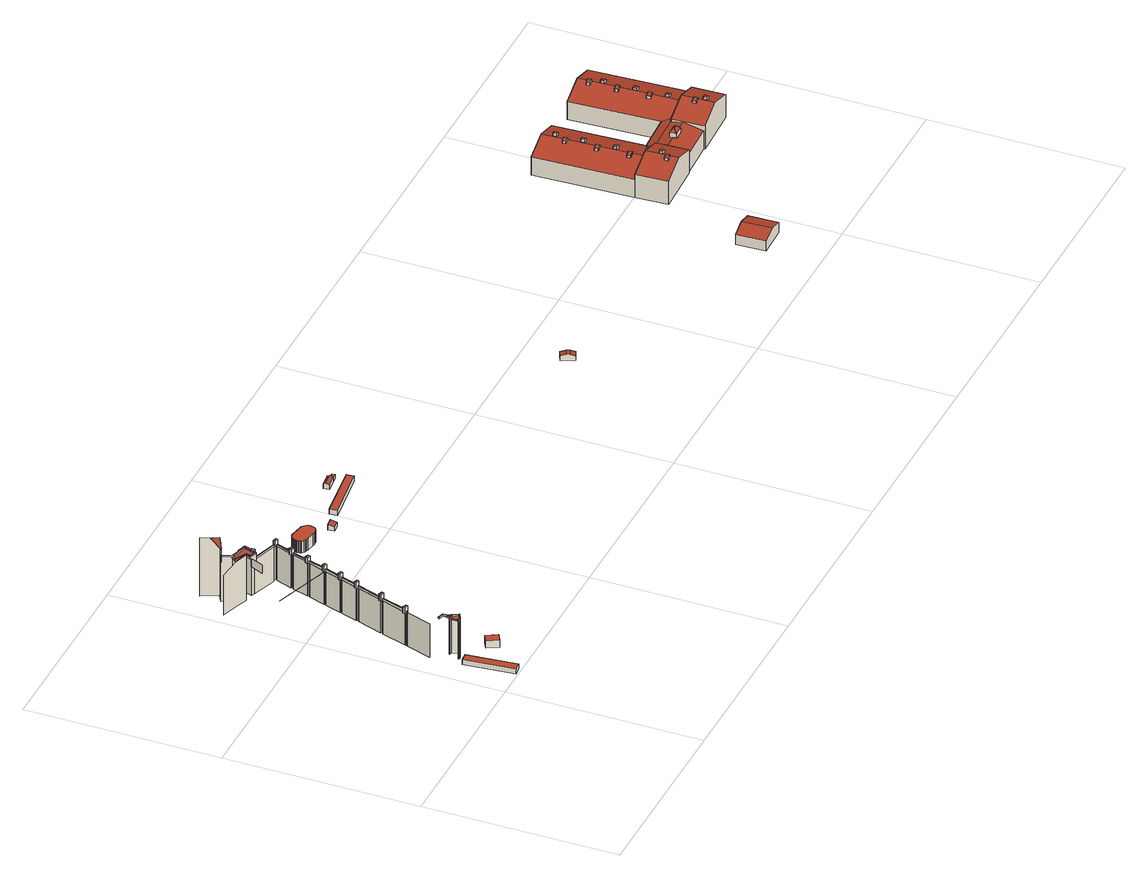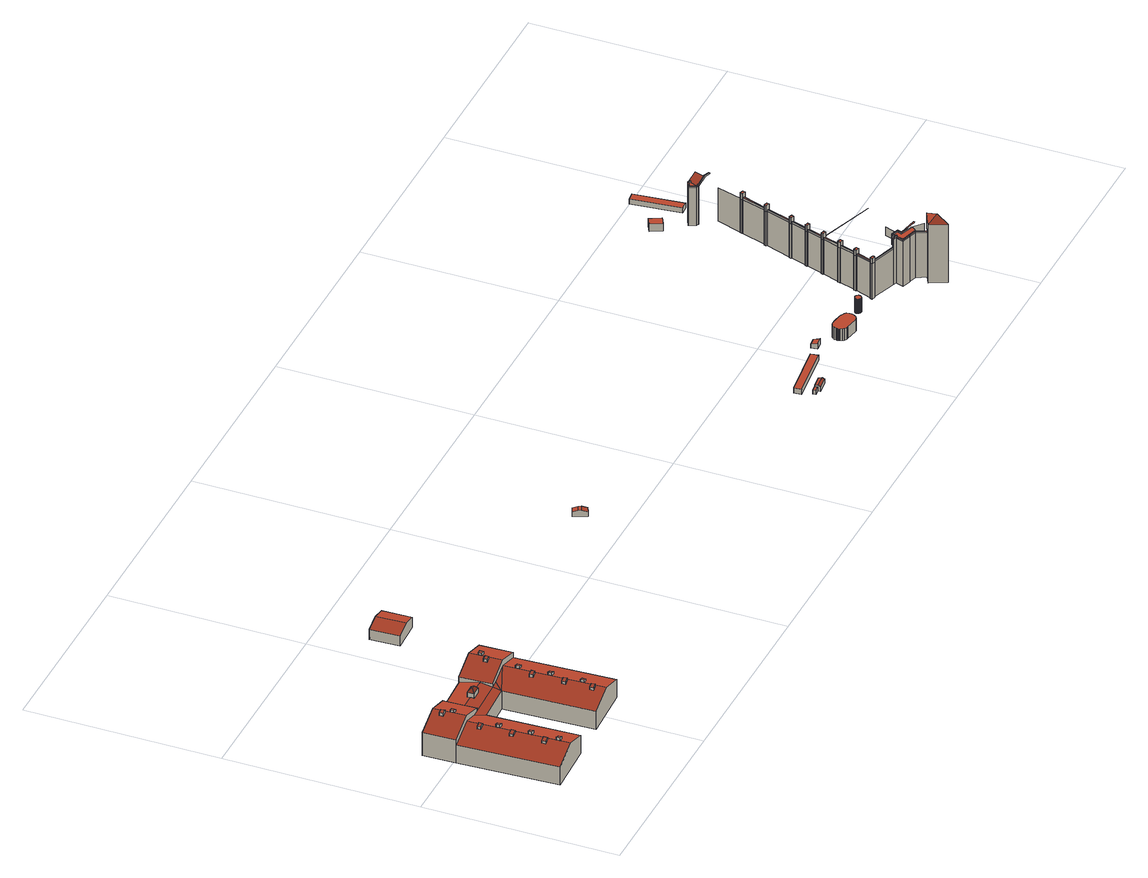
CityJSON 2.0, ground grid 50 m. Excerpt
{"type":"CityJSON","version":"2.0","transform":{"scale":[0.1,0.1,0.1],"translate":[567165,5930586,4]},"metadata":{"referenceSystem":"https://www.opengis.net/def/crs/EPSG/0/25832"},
"CityObjects":{
"building1":{"type":"Building","attributes":{"Grundfläche 2D":"27.775753","Grundhöhe NN":"5.174"},"geometry":[{"type":"Solid","lod":"3","boundaries":[[[[0,1,2,3]],[[4,5,3,2]],[[5,6,0,3]],[[6,7,1,0]],[[7,4,2,1]],[[7,6,5,4]]]],"semantics":{"surfaces":[{"type":"RoofSurface"},{"type":"WallSurface"},{"type":"GroundSurface"}],"values":[[0,1,1,1,1,2]]}}]},
"building2":{"type":"Building","attributes":{"Grundfläche 2D":"2844.660589","Grundhöhe NN":"4.396"},"children":["building2-1","building2-2","building2-3","building2-4","building2-5","building2-6","building2-7","building2-8","building2-9","building2-10","building2-11","building2-12","building2-13","building2-14","building2-15","building2-16","building2-17","building2-18","building2-19","building2-20","building2-21"],"geometry":[{"type":"MultiSurface","lod":"3","boundaries":[[[8,9,10,11,12,13,14,15,16,17]],[[10,9,18,19]],[[20,10,19,21]],[[13,12,11,10,20,22,23]],[[14,13,24,25]],[[22,20,21,26]],[[13,23,27,24]],[[28,29,30,31]],[[23,22,26,27]],[[32,28,31,33]],[[34,32,33,35]],[[36,34,35,37]],[[38,36,37,39]],[[40,38,39,41]],[[42,40,41,43]],[[44,42,43,45]],[[46,44,45,47]],[[48,46,47,49]],[[50,48,49,51]],[[52,50,51,53]],[[54,52,53,55]],[[56,57,58]],[[59,60,61,62,63]],[[64,54,55,65]],[[66,67,68,69,70,71,72]],[[73,64,65,74]],[[75,73,74,76]],[[62,77,63]],[[78,79,80,81]],[[82,83,84,85,86,87,88,79,78,81,89,90]],[[91,92,93,94]],[[95,75,76,96]],[[83,97,98,99,100,101,84]],[[86,102,103,87]],[[102,86,85,104]],[[68,67,105,106]],[[57,95,58]],[[68,106,107,77]],[[108,109,63,77,110]],[[111,112,113,106,105,94,93]],[[106,113,112,114,115,107]],[[116,117,118,119,120,121,122,123,124,99,98,97,125,126,127]],[[128,95,96,129]],[[110,130,118,117]],[[130,131,119,118]],[[104,132,133,102]],[[102,133,134,103]],[[135,80,79]],[[136,128,129,137]],[[138,136,137,139]],[[115,114,140,141,142,143,144,145,132,104,85,84,101,100,146,147,148,131,130,110,77,107]],[[123,122,146,100,99,124]],[[135,79,88,149]],[[131,148,120,119]],[[133,150,151,134]],[[150,133,132,145]],[[112,152,140,114]],[[112,111,153,152]],[[121,120,148,147]],[[154,138,139,155]],[[156,152,157,158,159,160]],[[150,161,162,151]],[[147,146,122,121]],[[157,152,153,163,164]],[[158,165,166,167,168,159]],[[161,150,145,144]],[[159,161,144,143]],[[157,164,163,166,165,158]],[[161,159,168,162]],[[169,154,155,170]],[[171,169,170,172]],[[173,171,172,174]],[[175,173,174,176]],[[166,177,178,167]],[[179,175,176,180]],[[181,179,180,182]],[[183,181,182,184]],[[185,183,184,186]],[[177,187,188,178]],[[189,185,186,190]],[[187,191,192,188]],[[191,189,190,192]]],"semantics":{"surfaces":[{"type":"RoofSurface"},{"type":"WallSurface"}],"values":[0,1,1,0,1,1,1,1,1,1,1,1,1,1,1,1,1,1,1,1,1,0,0,1,1,1,1,0,0,1,1,1,1,1,1,1,0,1,0,1,1,0,1,1,1,1,1,0,1,1,0,1,1,1,1,1,1,1,1,1,0,1,1,1,1,1,1,1,1,1,1,1,1,1,1,1,1,1,1,1,1,1]}}]},
"building2-1":{"type":"BuildingInstallation","parents":["building2"],"geometry":[{"type":"MultiSurface","lod":"3","boundaries":[[[193,194,195,196]],[[194,193,197]],[[198,199,200,201,197,202]],[[194,197,201]],[[203,197,193,196,204,16]],[[203,205,206,198,202,197]],[[206,12,199,198]],[[13,14,201,200]],[[194,201,14,15,207,195]]],"semantics":{"surfaces":[{"type":"RoofSurface"},{"type":"WallSurface"}],"values":[0,0,0,0,1,1,1,1,1]}}]},
"building2-2":{"type":"BuildingInstallation","parents":["building2"],"geometry":[{"type":"MultiSurface","lod":"3","boundaries":[[[208,209,210,211]],[[10,20,208,211]],[[210,209,212,11]]],"semantics":{"surfaces":[{"type":"RoofSurface"},{"type":"WallSurface"}],"values":[0,1,1]}}]},
"building2-3":{"type":"BuildingInstallation","parents":["building2"],"geometry":[{"type":"MultiSurface","lod":"3","boundaries":[[[213,200,199,214]],[[23,13,200,213]],[[199,12,215,214]]],"semantics":{"surfaces":[{"type":"RoofSurface"},{"type":"WallSurface"}],"values":[0,1,1]}}]},
"building2-4":{"type":"BuildingInstallation","parents":["building2"],"geometry":[{"type":"MultiSurface","lod":"3","boundaries":[[[216,209,208]],[[217,209,216]],[[217,216,213]],[[217,213,214]],[[20,22,216,208]],[[22,23,213,216]],[[215,218,217,214]],[[218,212,209,217]]],"semantics":{"surfaces":[{"type":"RoofSurface"},{"type":"WallSurface"}],"values":[0,0,0,0,1,1,1,1]}}]},
"building2-5":{"type":"BuildingInstallation","parents":["building2"],"geometry":[{"type":"MultiSurface","lod":"3","boundaries":[[[219,220,221,222,223,224]],[[32,222,221,225,226,227,228,28]],[[32,34,223,222]],[[36,229,230,231,232,220,219,224,223,34]],[[220,232,225,221]]],"semantics":{"surfaces":[{"type":"RoofSurface"},{"type":"WallSurface"}],"values":[0,1,1,1,1]}}]},
"building2-6":{"type":"BuildingInstallation","parents":["building2"],"geometry":[{"type":"MultiSurface","lod":"3","boundaries":[[[229,233,234,230]],[[230,234,235,231]],[[233,229,36,38]]],"semantics":{"surfaces":[{"type":"RoofSurface"},{"type":"WallSurface"}],"values":[0,1,1]}}]},
"building2-7":{"type":"BuildingInstallation","parents":["building2"],"geometry":[{"type":"MultiSurface","lod":"3","boundaries":[[[236,237,238,239,240,241]],[[40,239,238,237,242,235,234,233,38]],[[40,42,240,239]],[[44,243,244,245,246,236,241,240,42]],[[237,236,246,242]]],"semantics":{"surfaces":[{"type":"RoofSurface"},{"type":"WallSurface"}],"values":[0,1,1,1,1]}}]},
"building2-8":{"type":"BuildingInstallation","parents":["building2"],"geometry":[{"type":"MultiSurface","lod":"3","boundaries":[[[243,247,248,244]],[[244,248,249,245]],[[44,46,247,243]]],"semantics":{"surfaces":[{"type":"RoofSurface"},{"type":"WallSurface"}],"values":[0,1,1]}}]},
"building2-9":{"type":"BuildingInstallation","parents":["building2"],"geometry":[{"type":"MultiSurface","lod":"3","boundaries":[[[250,251,252,253,254,255]],[[48,253,252,251,256,249,248,247,46]],[[48,50,254,253]],[[52,257,258,259,260,250,255,254,50]],[[250,260,256,251]]],"semantics":{"surfaces":[{"type":"RoofSurface"},{"type":"WallSurface"}],"values":[0,1,1,1,1]}}]},
"building2-10":{"type":"BuildingInstallation","parents":["building2"],"geometry":[{"type":"MultiSurface","lod":"3","boundaries":[[[257,261,262,258]],[[262,263,259,258]],[[52,54,261,257]]],"semantics":{"surfaces":[{"type":"RoofSurface"},{"type":"WallSurface"}],"values":[0,1,1]}}]},
"building2-11":{"type":"BuildingInstallation","parents":["building2"],"geometry":[{"type":"MultiSurface","lod":"3","boundaries":[[[264,265,266,267,268,269,270]],[[263,262,261,54,64,268,267,266,265,271]],[[64,73,269,268]],[[75,272,273,274,275,264,270,269,73]],[[265,264,275,271]]],"semantics":{"surfaces":[{"type":"RoofSurface"},{"type":"WallSurface"}],"values":[0,1,1,1,1]}}]},
"building2-12":{"type":"BuildingInstallation","parents":["building2"],"geometry":[{"type":"MultiSurface","lod":"3","boundaries":[[[272,276,277,273]],[[273,277,57,274]],[[75,95,276,272]]],"semantics":{"surfaces":[{"type":"RoofSurface"},{"type":"WallSurface"}],"values":[0,1,1]}}]},
"building2-13":{"type":"BuildingInstallation","parents":["building2"],"geometry":[{"type":"MultiSurface","lod":"3","boundaries":[[[278,279,280,281,282,283,284]],[[57,277,276,95,128,282,281,280,279,58]],[[128,136,283,282]],[[138,285,286,287,288,278,284,283,136]],[[279,278,288,58]]],"semantics":{"surfaces":[{"type":"RoofSurface"},{"type":"WallSurface"}],"values":[0,1,1,1,1]}}]},
"building2-14":{"type":"BuildingInstallation","parents":["building2"],"geometry":[{"type":"MultiSurface","lod":"3","boundaries":[[[285,289,290,286]],[[286,290,291,287]],[[138,154,289,285]]],"semantics":{"surfaces":[{"type":"RoofSurface"},{"type":"WallSurface"}],"values":[0,1,1]}}]},
"building2-15":{"type":"BuildingInstallation","parents":["building2"],"geometry":[{"type":"MultiSurface","lod":"3","boundaries":[[[292,293,294,295]],[[296,294,293]],[[297,294,296]],[[297,296,157,158]],[[294,297,158,159,143,142,295]],[[142,141,292,295]],[[141,140,152,157,296,293,292]]],"semantics":{"surfaces":[{"type":"RoofSurface"},{"type":"WallSurface"}],"values":[0,0,0,1,1,1,1]}}]},
"building2-16":{"type":"BuildingInstallation","parents":["building2"],"geometry":[{"type":"MultiSurface","lod":"3","boundaries":[[[298,299,300,301]],[[169,299,298,302,291,290,289,154]],[[169,171,300,299]],[[303,301,300,171,173,304,305,306]],[[298,301,303,302]]],"semantics":{"surfaces":[{"type":"RoofSurface"},{"type":"WallSurface"}],"values":[0,1,1,1,1]}}]},
"building2-17":{"type":"BuildingInstallation","parents":["building2"],"geometry":[{"type":"MultiSurface","lod":"3","boundaries":[[[304,307,308,305]],[[305,308,309,306]],[[173,175,307,304]]],"semantics":{"surfaces":[{"type":"RoofSurface"},{"type":"WallSurface"}],"values":[0,1,1]}}]},
"building2-18":{"type":"BuildingInstallation","parents":["building2"],"geometry":[{"type":"MultiSurface","lod":"3","boundaries":[[[310,165,164,311]],[[163,312,311,164]],[[177,166,165,310]],[[166,163,164,165]]],"semantics":{"surfaces":[{"type":"RoofSurface"},{"type":"WallSurface"}],"values":[0,1,1,1]}}]},
"building2-19":{"type":"BuildingInstallation","parents":["building2"],"geometry":[{"type":"MultiSurface","lod":"3","boundaries":[[[313,314,315,316,317]],[[309,308,307,175,179,315,314,313,318]],[[179,181,316,315]],[[319,317,316,181,183,320,321,322]],[[313,317,319,318]]],"semantics":{"surfaces":[{"type":"RoofSurface"},{"type":"WallSurface"}],"values":[0,1,1,1,1]}}]},
"building2-20":{"type":"BuildingInstallation","parents":["building2"],"geometry":[{"type":"MultiSurface","lod":"3","boundaries":[[[323,321,320,324]],[[183,185,324,320]],[[321,323,325,322]]],"semantics":{"surfaces":[{"type":"RoofSurface"},{"type":"WallSurface"}],"values":[0,1,1]}}]},
"building2-21":{"type":"BuildingInstallation","parents":["building2"],"geometry":[{"type":"MultiSurface","lod":"3","boundaries":[[[326,327,328,329,330,331]],[[325,323,324,185,189,329,328,327,332]],[[330,329,189,191]],[[191,187,331,330]],[[332,327,326,331,187,177,310,311,312]]],"semantics":{"surfaces":[{"type":"RoofSurface"},{"type":"WallSurface"}],"values":[0,1,1,1,1]}}]},
"building3":{"type":"Building","attributes":{"Grundfläche 2D":"7.220179","Grundhöhe NN":"5.126"},"geometry":[{"type":"Solid","lod":"3","boundaries":[[[[333,334,335,336]],[[337,338,336,335]],[[338,339,333,336]],[[339,340,334,333]],[[340,337,335,334]],[[340,339,338,337]]]],"semantics":{"surfaces":[{"type":"RoofSurface"},{"type":"WallSurface"},{"type":"GroundSurface"}],"values":[[0,1,1,1,1,2]]}}]},
"building4":{"type":"Building","attributes":{"Grundfläche 2D":"2.124421","Grundhöhe NN":"4.821"},"geometry":[{"type":"Solid","lod":"3","boundaries":[[[[341,342,343,344,345,346,347,348,349,350,351,352,353,354,355,356,357,358,359,360,361,362,363,364,365,366,367,368,369,370,371,372,373,374,375,376,377,378,379,380]],[[381,382,347,346]],[[382,383,348,347]],[[383,384,349,348]],[[385,381,346,345]],[[386,385,345,344]],[[384,387,350,349]],[[387,388,351,350]],[[388,389,352,351]],[[389,390,353,352]],[[390,391,354,353]],[[391,392,355,354]],[[392,393,356,355]],[[393,394,357,356]],[[394,395,358,357]],[[395,396,359,358]],[[396,397,360,359]],[[397,398,361,360]],[[398,399,362,361]],[[399,400,363,362]],[[400,401,364,363]],[[401,402,365,364]],[[402,403,366,365]],[[403,404,367,366]],[[404,405,368,367]],[[405,406,369,368]],[[406,407,370,369]],[[407,408,371,370]],[[408,409,372,371]],[[409,410,373,372]],[[410,411,374,373]],[[411,412,375,374]],[[412,413,376,375]],[[413,414,377,376]],[[414,415,378,377]],[[415,416,379,378]],[[416,417,380,379]],[[417,418,341,380]],[[418,419,342,341]],[[419,420,343,342]],[[420,386,344,343]],[[415,414,413,412,411,410,409,408,407,406,405,404,403,402,401,400,399,398,397,396,395,394,393,392,391,390,389,388,387,384,383,382,381,385,386,420,419,418,417,416]]]],"semantics":{"surfaces":[{"type":"RoofSurface"},{"type":"WallSurface"},{"type":"GroundSurface"}],"values":[[0,1,1,1,1,1,1,1,1,1,1,1,1,1,1,1,1,1,1,1,1,1,1,1,1,1,1,1,1,1,1,1,1,1,1,1,1,1,1,1,1,2]]}}]},
"building5":{"type":"Building","attributes":{"Grundfläche 2D":"23.351955","Grundhöhe NN":"4.517"},"geometry":[{"type":"Solid","lod":"3","boundaries":[[[[421,422,423,424,425,426,427,428,429,430,431,432,433,434,435,436,437,438,439,440,441,442,443,444,445,446,447,448,449,450,451,452,453,454,455,456,457,458,459,460,461,462,463,464,465,466]],[[424,423,467,468]],[[425,424,468,469]],[[426,425,469,470]],[[427,426,470,471]],[[428,427,471,472]],[[429,428,472,473]],[[423,422,474,467]],[[430,429,473,475]],[[431,430,475,476]],[[432,431,476,477]],[[478,434,433,432,477,479]],[[435,434,478,480]],[[436,435,480,481]],[[437,436,481,482]],[[438,437,482,483]],[[439,438,483,484]],[[440,439,484,485]],[[441,440,485,486]],[[442,441,486,487]],[[443,442,487,488]],[[444,443,488,489]],[[445,444,489,490]],[[446,445,490,491]],[[447,446,491,492]],[[448,447,492,493]],[[449,448,493,494]],[[450,449,494,495]],[[451,450,495,496]],[[452,451,496,497]],[[453,452,497,498]],[[454,453,498,499]],[[455,454,499,500]],[[456,455,500,501]],[[457,456,501,502]],[[458,457,502,503]],[[459,458,503,504]],[[460,459,504,505]],[[461,460,505,506]],[[462,461,506,507]],[[463,462,507,508]],[[464,463,508,509]],[[465,464,509,510]],[[466,465,510,511]],[[421,466,511,512]],[[422,421,512,474]],[[505,504,503,502,501,500,499,498,497,496,495,494,493,492,491,490,489,488,487,486,485,484,483,482,481,480,478,479,477,476,475,473,472,471,470,469,468,467,474,512,511,510,509,508,507,506]]]],"semantics":{"surfaces":[{"type":"RoofSurface"},{"type":"WallSurface"},{"type":"GroundSurface"}],"values":[[0,1,1,1,1,1,1,1,1,1,1,1,1,1,1,1,1,1,1,1,1,1,1,1,1,1,1,1,1,1,1,1,1,1,1,1,1,1,1,1,1,1,1,1,1,1,2]]}}]},
"building6":{"type":"Building","attributes":{"Grundfläche 2D":"3.290577","Grundhöhe NN":"5.045"},"geometry":[{"type":"Solid","lod":"3","boundaries":[[[[513,514,515,516]],[[517,518,516,515]],[[518,519,513,516]],[[519,520,514,513]],[[520,517,515,514]],[[520,519,518,517]]]],"semantics":{"surfaces":[{"type":"RoofSurface"},{"type":"WallSurface"},{"type":"GroundSurface"}],"values":[[0,1,1,1,1,2]]}}]},
"building7":{"type":"Building","attributes":{"Grundfläche 2D":"29.515478","Grundhöhe NN":"5.048"},"geometry":[{"type":"Solid","lod":"3","boundaries":[[[[521,522,523,524]],[[525,526,524,523]],[[526,527,521,524]],[[527,528,522,521]],[[528,525,523,522]],[[528,527,526,525]]]],"semantics":{"surfaces":[{"type":"RoofSurface"},{"type":"WallSurface"},{"type":"GroundSurface"}],"values":[[0,1,1,1,1,2]]}}]},
"building8":{"type":"Building","attributes":{"Grundfläche 2D":"4.624110","Grundhöhe NN":"5.252"},"geometry":[{"type":"Solid","lod":"3","boundaries":[[[[529,530,531,532,533]],[[534,531,530,535]],[[533,532,536,537]],[[538,535,530,529,533,537,539]],[[534,535,538,540]],[[536,532,531,534,540]],[[539,537,536,540,538]]]],"semantics":{"surfaces":[{"type":"RoofSurface"},{"type":"WallSurface"},{"type":"GroundSurface"}],"values":[[0,0,1,1,1,1,2]]}}]},
"building9":{"type":"Building","attributes":{"Grundfläche 2D":"1.243581","Grundhöhe NN":"5.279"},"geometry":[{"type":"Solid","lod":"3","boundaries":[[[[541,542,543,544]],[[539,537,544,543]],[[537,545,541,544]],[[545,546,542,541]],[[546,539,543,542]],[[546,545,537,539]]]],"semantics":{"surfaces":[{"type":"RoofSurface"},{"type":"WallSurface"},{"type":"GroundSurface"}],"values":[[0,1,1,1,1,2]]}}]},
"building10":{"type":"Building","attributes":{"Grundfläche 2D":"6.722302","Grundhöhe NN":"5.176"},"geometry":[{"type":"Solid","lod":"3","boundaries":[[[[547,548,549,550]],[[551,547,550,552]],[[553,551,552,554]],[[554,552,550,549,555,556]],[[553,554,556,557]],[[548,547,551,553,557,558]],[[549,548,558,555]],[[556,555,558,557]]]],"semantics":{"surfaces":[{"type":"RoofSurface"},{"type":"WallSurface"},{"type":"GroundSurface"}],"values":[[0,0,0,1,1,1,1,2]]}}]},
"building11":{"type":"Building","attributes":{"Grundfläche 2D":"62.030155","Grundhöhe NN":"5.258"},"geometry":[{"type":"Solid","lod":"3","boundaries":[[[[559,560,561,562]],[[563,560,559,564]],[[562,561,565,566]],[[564,559,562,566,567]],[[563,564,567,568]],[[565,561,560,563,568]],[[567,566,565,568]]]],"semantics":{"surfaces":[{"type":"RoofSurface"},{"type":"WallSurface"},{"type":"GroundSurface"}],"values":[[0,0,1,1,1,1,2]]}}]},
"building12":{"type":"Building","attributes":{"Grundfläche 2D":"1035.293829","Grundhöhe NN":"5.220"},"children":["building12-1","building12-2","building12-3","building12-4","building12-5","building12-6","building12-7","building12-8","building12-9","building12-10","building12-11","building12-12","building12-13","building12-14","building12-15","building12-16","building12-17"],"geometry":[{"type":"Solid","lod":"3","boundaries":[[[[569,570,571,572,573,574]],[[571,570,569,575,576,572]],[[576,575,577,578,579]],[[580,581,582,578,577]],[[580,583,584,581]],[[579,585,586,587]],[[587,588,579]],[[588,576,579]],[[586,589,590,587]],[[591,592,593,594]],[[593,592,595,596,597]],[[598,599,600,601,602,603]],[[601,604,605,602]],[[574,573,606,607]],[[584,583,608,609]],[[582,581,584,609,610]],[[578,582,610,611]],[[579,578,611,612]],[[585,579,612,613]],[[589,586,585,613,614]],[[590,589,614,615]],[[594,590,615,616,591]],[[595,592,591,616,617]],[[572,576,597,596,595,617,606,573]],[[590,594,593,597,576,588,587]],[[607,618,600,599,598,603,575,569,574]],[[604,601,600,618,619]],[[604,619,608,583,605]],[[575,603,602,605,583,580,577]],[[617,616,615,614,613,612,611,610,609,608,619,618,607,606]]]],"semantics":{"surfaces":[{"type":"RoofSurface"},{"type":"WallSurface"},{"type":"GroundSurface"}],"values":[[0,0,0,0,0,0,0,0,0,0,0,0,0,1,1,1,1,1,1,1,1,1,1,1,1,1,1,1,1,2]]}}]},
"building12-1":{"type":"BuildingInstallation","parents":["building12"],"geometry":[{"type":"MultiSurface","lod":"3","boundaries":[[[620,621,622,623]],[[623,622,624,625]],[[620,623,625,626]],[[621,620,626,627]],[[622,621,627,624]]],"semantics":{"surfaces":[{"type":"RoofSurface"},{"type":"WallSurface"}],"values":[0,1,1,1,1]}}]},
"building12-2":{"type":"BuildingInstallation","parents":["building12"],"geometry":[{"type":"MultiSurface","lod":"3","boundaries":[[[628,629,630,631,632]],[[632,631,633,634]],[[629,635,636,630]],[[634,633,636,635]],[[630,636,633,631]],[[628,632,637,571,638,629]],[[638,639,635,629]],[[640,634,635,639,570]],[[640,637,632,634]]],"semantics":{"surfaces":[{"type":"RoofSurface"},{"type":"WallSurface"}],"values":[0,0,0,0,0,1,1,1,1]}}]},
"building12-3":{"type":"BuildingInstallation","parents":["building12"],"geometry":[{"type":"MultiSurface","lod":"3","boundaries":[[[641,642,643,644]],[[644,643,645,646]],[[641,644,646,647]],[[642,641,647,648]],[[643,642,648,645]]],"semantics":{"surfaces":[{"type":"RoofSurface"},{"type":"WallSurface"}],"values":[0,1,1,1,1]}}]},
"building12-4":{"type":"BuildingInstallation","parents":["building12"],"geometry":[{"type":"MultiSurface","lod":"3","boundaries":[[[649,650,651,652,653]],[[654,650,649,655]],[[654,656,651,650]],[[656,657,653,652,651]],[[657,655,649,653]]],"semantics":{"surfaces":[{"type":"RoofSurface"},{"type":"WallSurface"}],"values":[0,1,1,1,1]}}]},
"building12-5":{"type":"BuildingInstallation","parents":["building12"],"geometry":[{"type":"MultiSurface","lod":"3","boundaries":[[[658,659,660,661]],[[661,660,662,663]],[[658,661,663,664]],[[659,658,664,665]],[[660,659,665,662]]],"semantics":{"surfaces":[{"type":"RoofSurface"},{"type":"WallSurface"}],"values":[0,1,1,1,1]}}]},
"building12-6":{"type":"BuildingInstallation","parents":["building12"],"geometry":[{"type":"MultiSurface","lod":"3","boundaries":[[[666,667,668,669]],[[669,668,670,671]],[[666,669,671,672]],[[667,666,672,673]],[[668,667,673,670]]],"semantics":{"surfaces":[{"type":"RoofSurface"},{"type":"WallSurface"}],"values":[0,1,1,1,1]}}]},
"building12-7":{"type":"BuildingInstallation","parents":["building12"],"geometry":[{"type":"MultiSurface","lod":"3","boundaries":[[[674,675,676,677]],[[677,676,678,679]],[[674,677,679,680]],[[675,674,680,681]],[[676,675,681,678]]],"semantics":{"surfaces":[{"type":"RoofSurface"},{"type":"WallSurface"}],"values":[0,1,1,1,1]}}]},
"building12-8":{"type":"BuildingInstallation","parents":["building12"],"geometry":[{"type":"MultiSurface","lod":"3","boundaries":[[[682,683,684,685]],[[685,684,686,687]],[[682,685,687,688]],[[683,682,688,689]],[[684,683,689,686]]],"semantics":{"surfaces":[{"type":"RoofSurface"},{"type":"WallSurface"}],"values":[0,1,1,1,1]}}]},
"building12-9":{"type":"BuildingInstallation","parents":["building12"],"geometry":[{"type":"MultiSurface","lod":"3","boundaries":[[[690,691,692,693]],[[693,692,694,695]],[[690,693,695,696]],[[691,690,696,697]],[[692,691,697,694]]],"semantics":{"surfaces":[{"type":"RoofSurface"},{"type":"WallSurface"}],"values":[0,1,1,1,1]}}]},
"building12-10":{"type":"BuildingInstallation","parents":["building12"],"geometry":[{"type":"MultiSurface","lod":"3","boundaries":[[[698,699,700,701]],[[701,700,702,703]],[[698,701,703,704]],[[699,698,704,705]],[[700,699,705,702]]],"semantics":{"surfaces":[{"type":"RoofSurface"},{"type":"WallSurface"}],"values":[0,1,1,1,1]}}]},
"building12-11":{"type":"BuildingInstallation","parents":["building12"],"geometry":[{"type":"MultiSurface","lod":"3","boundaries":[[[706,707,708,709]],[[707,706,710,711]],[[711,712,708,707]],[[708,712,713,709]],[[713,710,706,709]]],"semantics":{"surfaces":[{"type":"RoofSurface"},{"type":"WallSurface"}],"values":[0,1,1,1,1]}}]},
"building12-12":{"type":"BuildingInstallation","parents":["building12"],"geometry":[{"type":"MultiSurface","lod":"3","boundaries":[[[714,715,716,717]],[[718,719,714,717]],[[720,715,714,719,721]],[[720,722,716,715]],[[717,716,722,718]]],"semantics":{"surfaces":[{"type":"RoofSurface"},{"type":"WallSurface"}],"values":[0,1,1,1,1]}}]},
"building12-13":{"type":"BuildingInstallation","parents":["building12"],"geometry":[{"type":"MultiSurface","lod":"3","boundaries":[[[723,724,725,726]],[[726,725,727,728]],[[723,726,728,729]],[[724,723,729,730]],[[725,724,730,727]]],"semantics":{"surfaces":[{"type":"RoofSurface"},{"type":"WallSurface"}],"values":[0,1,1,1,1]}}]},
"building12-14":{"type":"BuildingInstallation","parents":["building12"],"geometry":[{"type":"MultiSurface","lod":"3","boundaries":[[[731,732,733,734]],[[734,733,735,736]],[[731,734,736,737]],[[732,731,737,738]],[[733,732,738,735]]],"semantics":{"surfaces":[{"type":"RoofSurface"},{"type":"WallSurface"}],"values":[0,1,1,1,1]}}]},
"building12-15":{"type":"BuildingInstallation","parents":["building12"],"geometry":[{"type":"MultiSurface","lod":"3","boundaries":[[[739,740,741,742]],[[742,741,743,744]],[[739,742,744,745]],[[740,739,745,746]],[[741,740,746,743]]],"semantics":{"surfaces":[{"type":"RoofSurface"},{"type":"WallSurface"}],"values":[0,1,1,1,1]}}]},
"building12-16":{"type":"BuildingInstallation","parents":["building12"],"geometry":[{"type":"MultiSurface","lod":"3","boundaries":[[[747,748,749,750]],[[750,749,751,752]],[[747,750,752,753]],[[748,747,753,754]],[[749,748,754,751]]],"semantics":{"surfaces":[{"type":"RoofSurface"},{"type":"WallSurface"}],"values":[0,1,1,1,1]}}]},
"building12-17":{"type":"BuildingInstallation","parents":["building12"],"geometry":[{"type":"MultiSurface","lod":"3","boundaries":[[[755,756,757,758]],[[758,757,759,760]],[[755,758,760,761]],[[756,755,761,762]],[[757,756,762,759]]],"semantics":{"surfaces":[{"type":"RoofSurface"},{"type":"WallSurface"}],"values":[0,1,1,1,1]}}]}
},
"vertices":[
[89,3,26],[75,132,26],[54,130,26],[68,1,26],[54,130,12],[68,1,12],[89,3,12],[75,132,12],
[61,157,126],[82,150,111],[82,152,111],[83,155,111],[90,175,111],[91,178,111],[92,179,111],[70,186,126],[69,183,126],[62,160,126],[82,150,4],[82,152,4],[88,150,111],[88,150,4],[106,158,111],[97,176,111],[91,178,4],[92,179,4],[106,158,4],[97,176,4],[83,281,99],[62,216,98],[62,216,4],[83,281,4],[85,280,99],[85,280,4],[87,286,99],[87,286,4],[85,287,99],[85,287,4],[106,352,100],[106,352,4],[109,351,100],[109,351,4],[111,357,100],[111,357,4],[108,358,100],[108,358,4],[130,423,101],[130,423,4],[132,423,101],[132,423,4],[134,429,101],[134,429,4],[132,430,101],[132,430,4],[145,471,101],[145,471,4],[8,569,102],[158,519,102],[154,520,102],[76,710,140],[73,711,140],[68,712,141],[67,709,141],[78,709,140],[147,470,101],[147,470,4],[107,696,4],[107,696,127],[107,696,131],[75,707,131],[32,721,116],[32,721,4],[75,707,4],[150,476,101],[150,476,4],[147,477,101],[147,477,4],[107,696,134],[78,748,168],[102,760,168],[71,770,182],[59,738,168],[60,739,131],[78,748,131],[78,748,134],[81,749,134],[81,749,131],[81,749,4],[102,760,4],[59,738,136],[59,738,131],[93,649,127],[93,649,103],[106,683,104],[106,683,127],[161,518,102],[161,518,4],[90,726,131],[92,722,131],[92,721,131],[92,721,134],[90,726,134],[94,724,131],[94,724,4],[94,724,134],[103,684,127],[103,684,131],[103,684,134],[108,699,134],[105,700,135],[111,698,134],[123,677,104],[123,677,131],[106,683,131],[123,677,134],[106,683,134],[108,699,131],[111,698,131],[107,686,131],[122,681,131],[126,693,131],[127,693,131],[132,710,131],[113,715,131],[96,720,131],[76,710,131],[78,709,131],[105,700,131],[163,517,102],[163,517,4],[107,686,134],[122,681,134],[114,718,134],[114,718,131],[114,718,4],[81,802,168],[165,523,102],[165,523,4],[163,524,102],[163,524,4],[128,689,134],[126,690,134],[127,692,134],[130,692,134],[137,712,134],[115,719,134],[132,710,134],[127,693,134],[126,693,134],[81,802,4],[115,719,131],[115,719,4],[128,689,131],[128,689,104],[177,566,102],[177,566,4],[126,690,131],[137,686,131],[138,689,131],[130,692,131],[127,692,131],[137,712,131],[137,712,4],[137,686,104],[137,686,108],[138,689,108],[138,689,104],[138,689,4],[130,692,4],[179,565,102],[179,565,4],[181,572,103],[181,572,4],[179,572,103],[179,572,4],[192,613,103],[192,613,4],[203,667,104],[203,667,4],[194,612,103],[194,612,4],[196,619,103],[196,619,4],[194,620,103],[194,620,4],[208,661,104],[208,661,4],[204,669,104],[204,669,4],[211,660,104],[211,660,4],[213,666,104],[213,666,4],
[69,183,130],[70,186,130],[55,191,129],[54,188,129],[88,177,115],[88,175,115],[90,175,114],[91,178,114],[92,179,114],[88,176,115],[88,177,113],[54,188,126],[88,176,113],[88,175,113],[55,191,126],
[88,150,114],[89,153,114],[83,155,114],[82,152,114],[89,153,111],
[97,176,114],[96,173,114],[96,173,111],
[106,158,114],[102,160,114],[102,160,111],
[82,288,117],[78,290,117],[76,283,117],[85,280,117],[87,286,117],[85,287,117],[76,283,99],[80,282,99],[80,282,106],[83,281,106],[85,287,106],[82,288,106],[82,288,99],[78,290,99],
[106,352,106],[104,353,106],[104,353,100],
[102,360,118],[100,354,118],[106,352,118],[109,351,118],[111,357,118],[108,358,118],[100,354,100],[108,358,106],[106,359,106],[106,359,100],[102,360,100],
[130,423,107],[127,424,107],[127,424,101],
[125,432,118],[123,426,118],[130,423,118],[132,423,118],[134,429,118],[132,430,118],[123,426,101],[132,430,107],[129,431,107],[129,431,101],[125,432,101],
[145,471,107],[143,472,107],[143,472,101],
[141,479,119],[139,473,119],[143,472,119],[145,471,119],[147,470,119],[150,476,119],[147,477,119],[139,473,101],[147,477,107],[145,478,107],[145,478,101],[141,479,101],
[161,518,108],[158,519,108],
[156,526,119],[154,520,119],[158,519,119],[161,518,119],[163,517,119],[165,523,119],[163,524,119],[163,524,108],[160,525,108],[160,525,102],[156,526,102],
[177,566,108],[174,567,108],[174,567,102],
[126,690,137],[128,689,137],[130,692,137],[127,692,137],[137,686,132],[138,689,132],
[170,568,119],[179,565,119],[181,572,119],[172,575,119],[170,568,102],[172,575,103],[179,572,108],[176,573,108],[176,573,103],
[192,613,108],[189,614,108],[189,614,103],
[203,667,108],[202,665,108],[202,665,104],
[185,615,119],[189,614,119],[194,612,119],[196,619,119],[187,622,119],[185,615,103],[187,622,103],[194,620,108],[191,620,108],[191,620,103],
[205,662,108],[208,661,108],[205,662,104],
[202,665,119],[202,663,119],[205,662,119],[211,660,119],[213,666,119],[204,669,119],[202,663,104],
[172,88,32],[157,117,32],[137,107,32],[152,78,32],[137,107,11],[152,78,11],[172,88,11],[157,117,11],
[281,663,48],[280,664,48],[279,665,48],[278,665,48],[277,666,48],[276,666,48],[274,666,48],[273,665,48],[272,665,48],[271,664,48],[270,663,48],[269,662,48],[268,661,48],[268,660,48],[267,659,48],[267,658,48],[267,656,48],[268,655,48],[268,654,48],[269,653,48],[270,652,48],[271,651,48],[272,650,48],[273,650,48],[274,649,48],[276,649,48],[277,649,48],[278,650,48],[279,650,48],[280,651,48],[281,652,48],[282,653,48],[283,654,48],[283,655,48],[284,656,48],[284,658,48],[284,659,48],[283,660,48],[283,661,48],[282,662,48],[276,666,8],[274,666,8],[273,665,8],[272,665,8],[277,666,8],[278,665,8],[271,664,8],[270,663,8],[269,662,8],[268,661,8],[268,660,8],[267,659,8],[267,658,8],[267,656,8],[268,655,8],[268,654,8],[269,653,8],[270,652,8],[271,651,8],[272,650,8],[273,650,8],[274,649,8],[276,649,8],[277,649,8],[278,650,8],[279,650,8],[280,651,8],[281,652,8],[282,653,8],[283,654,8],[283,655,8],[284,656,8],[284,658,8],[284,659,8],[283,660,8],[283,661,8],[282,662,8],[281,663,8],[280,664,8],[279,665,8],
[339,646,38],[343,644,38],[348,642,38],[367,639,38],[373,638,38],[378,638,38],[381,638,38],[384,638,38],[386,639,38],[389,640,38],[391,642,38],[393,644,38],[394,647,38],[396,649,38],[396,652,38],[397,655,38],[397,657,38],[397,659,38],[396,661,38],[396,664,38],[394,668,38],[391,671,38],[386,675,38],[382,676,38],[349,682,38],[348,682,38],[347,682,38],[346,682,38],[344,681,38],[343,681,38],[341,680,38],[340,679,38],[338,678,38],[336,677,38],[335,676,38],[334,674,38],[333,673,38],[331,670,38],[330,667,38],[330,665,38],[330,663,38],[330,660,38],[330,658,38],[331,655,38],[332,651,38],[335,648,38],[348,642,5],[367,639,5],[373,638,5],[378,638,5],[381,638,5],[384,638,5],[386,639,5],[343,644,5],[389,640,5],[391,642,5],[393,644,5],[396,649,5],[394,647,5],[396,652,5],[397,655,5],[397,657,5],[397,659,5],[396,661,5],[396,664,5],[394,668,5],[391,671,5],[386,675,5],[382,676,5],[349,682,5],[348,682,5],[347,682,5],[346,682,5],[344,681,5],[343,681,5],[341,680,5],[340,679,5],[338,678,5],[336,677,5],[335,676,5],[334,674,5],[333,673,5],[331,670,5],[330,667,5],[330,665,5],[330,663,5],[330,660,5],[330,658,5],[331,655,5],[332,651,5],[335,648,5],[339,646,5],
[454,631,26],[434,629,26],[436,613,21],[456,615,21],[436,613,10],[456,615,10],[454,631,10],[434,629,10],
[637,669,24],[494,651,24],[497,631,24],[639,649,24],[497,631,10],[639,649,10],[637,669,10],[494,651,10],
[612,699,29],[612,700,30],[581,696,30],[582,687,26],[613,691,26],[580,702,26],[612,706,26],[582,687,13],[613,691,13],[612,706,13],[612,699,13],[580,702,13],
[628,693,24],[627,701,24],[612,699,24],[613,691,24],[628,693,13],[627,701,13],
[1290,392,29],[1284,406,25],[1268,398,25],[1274,385,29],[1293,385,29],[1277,378,29],[1299,372,25],[1283,365,25],[1268,398,12],[1283,365,12],[1299,372,12],[1284,406,12],
[1899,131,52],[1895,208,52],[1855,206,42],[1858,130,42],[1935,209,42],[1938,133,42],[1855,206,13],[1858,130,13],[1938,133,13],[1935,209,13],
[2180,475,75],[2141,474,75],[2116,472,75],[2078,471,75],[2080,419,63],[2182,424,63],[2178,505,69],[2076,501,69],[2197,506,69],[2178,529,63],[2075,524,63],[2246,508,85],[2234,764,85],[2168,762,63],[2315,511,63],[2303,767,63],[2065,757,63],[1995,754,85],[2008,498,85],[2054,500,70],[1929,751,63],[1940,495,63],[1944,411,77],[2012,414,100],[2008,498,100],[1940,495,77],[2080,417,77],[2078,471,77],[2076,501,77],[2180,475,77],[2182,424,77],[2182,421,77],[2250,424,100],[2246,508,100],[2178,505,77],[2318,427,77],[2315,511,77],[2080,419,12],[2182,424,12],[2315,511,12],[2303,767,12],[2168,762,12],[2178,529,12],[2075,524,12],[2065,757,12],[1929,751,12],[1940,495,12],[1944,411,12],[2080,417,12],[2182,421,12],[2318,427,12],
[2000,618,91],[1988,617,87],[1989,608,87],[2000,608,91],[1989,608,80],[2000,608,84],[2000,618,84],[1988,617,80],
[2116,472,86],[2116,464,86],[2123,472,95],[2123,475,95],[2115,482,86],[2134,476,95],[2141,483,86],[2142,465,86],[2134,472,95],[2115,482,73],[2116,464,73],[2142,465,73],[2141,483,73],
[2256,629,87],[2244,629,90],[2244,619,90],[2256,619,87],[2244,619,84],[2256,619,80],[2256,629,80],[2244,629,84],
[2234,738,92],[2222,737,88],[2223,728,88],[2226,728,89],[2234,728,92],[2222,737,81],[2234,738,84],[2223,728,81],[2234,728,84],
[1996,698,91],[1985,697,87],[1986,688,87],[1997,688,91],[1986,688,81],[1997,688,84],[1996,698,84],[1985,697,81],
[2016,649,88],[2016,659,88],[2004,658,91],[2005,649,91],[2004,658,83],[2005,649,83],[2016,649,80],[2016,659,80],
[2229,578,88],[2240,579,92],[2240,588,92],[2228,588,88],[2240,588,84],[2228,588,80],[2229,578,80],[2240,579,84],
[2226,658,88],[2237,659,92],[2237,668,92],[2225,667,88],[2237,668,84],[2225,667,80],[2226,658,80],[2237,659,84],
[2020,569,88],[2019,579,88],[2007,578,91],[2008,569,91],[2007,578,84],[2008,569,84],[2020,569,80],[2019,579,80],
[2253,709,87],[2241,709,90],[2241,699,90],[2253,699,87],[2241,699,84],[2253,699,80],[2253,709,80],[2241,709,84],
[2248,539,90],[2259,540,87],[2259,549,87],[2247,549,90],[2248,539,84],[2259,540,80],[2259,549,80],[2247,549,84],
[2002,718,91],[2013,718,88],[2013,728,88],[2001,727,91],[2001,727,83],[2002,718,83],[2013,718,80],[2008,718,81],[2013,728,80],
[2003,538,91],[1992,537,87],[1992,528,87],[2004,528,91],[1992,528,80],[2004,528,84],[2003,538,84],[1992,537,80],
[2024,466,103],[2013,465,105],[2013,456,105],[2024,456,103],[2013,456,99],[2024,456,95],[2024,466,95],[2013,465,99],
[2008,445,105],[1996,445,102],[1996,435,102],[2008,436,105],[1996,435,95],[2008,436,99],[2008,445,99],[1996,445,95],
[2263,456,103],[2252,456,105],[2253,446,105],[2264,446,103],[2253,446,99],[2264,446,95],[2263,456,95],[2252,456,99],
[2245,475,105],[2234,475,101],[2234,465,101],[2246,466,105],[2234,465,95],[2246,466,99],[2245,475,99],[2234,475,95]
]}
